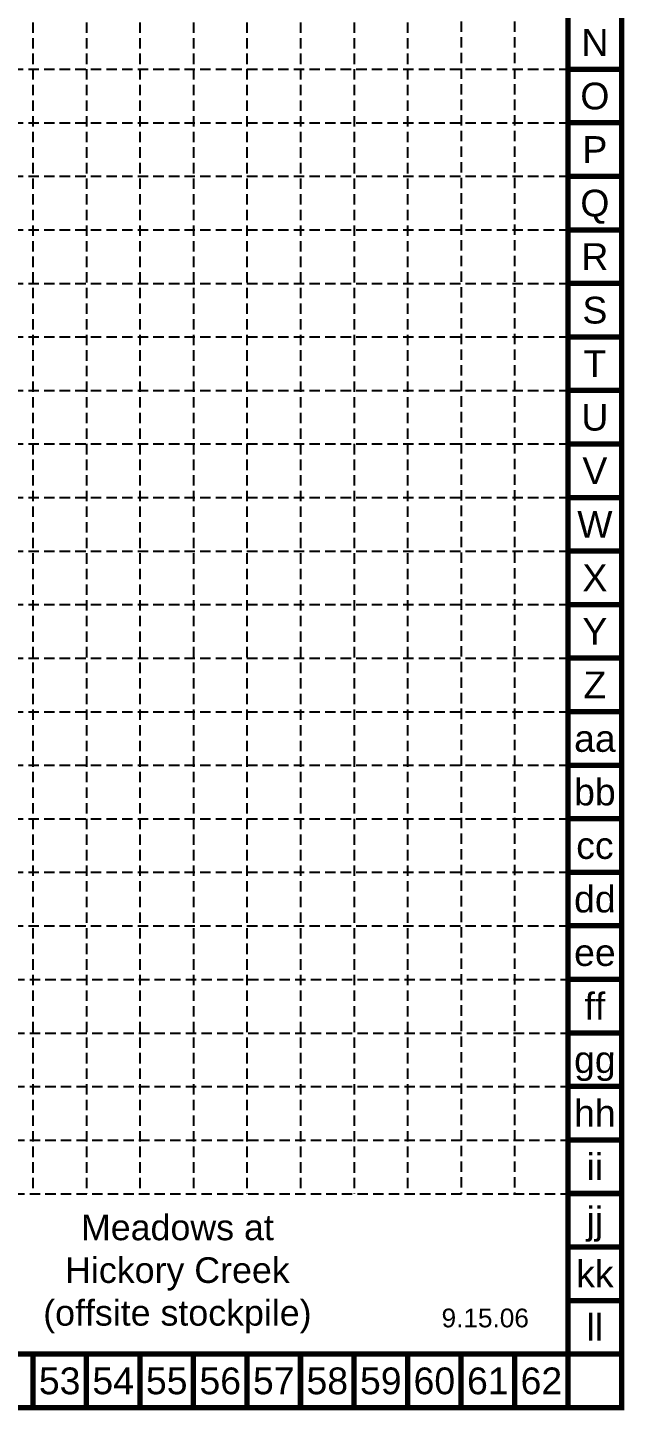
# Model space of a CAD drawing. Header units: inches. Extents: x 45655 to 51424, y 20024 to 23633.
# Drawn here: x 50420 to 51424, y 20024 to 22349 of the extents above; entities that cross this region are included whole.
import ezdxf
from ezdxf.enums import TextEntityAlignment as Align

# ---------------------------------------------------------------- set-up
doc = ezdxf.new("R2010")
doc.units = ezdxf.units.IN
doc.header["$MEASUREMENT"] = 0
doc.linetypes.add('HIDDEN', pattern=[0.375, 0.25, -0.125])
doc.layers.add('BASE', color=7, linetype='Continuous')
doc.layers.add('GRID', color=254, linetype='HIDDEN')
doc.styles.get("Standard").update_dxf_attribs({"font": 'ARIAL.TTF'})

msp = doc.modelspace()

# ---------------------------------------------------------------- linework, layer by layer
at = {"layer": 'BASE', "color": 9}
msp.add_line((51329.2, 23538.6), (51329.2, 20118.6), dxfattribs=at)
at = {"layer": 'BASE', "const_width": 9}
for points in [[(45659.2, 20028.6), (51419.2, 20028.6), (51419.2, 23628.6), (45659.2, 23628.6)], [(45749.2, 20118.6), (51329.2, 20118.6), (51329.2, 23538.6), (45749.2, 23538.6)]]:
    msp.add_lwpolyline(points, close=True, dxfattribs=at)
for points in [[(51419.2, 22278.6), (51329.2, 22278.6)], [(51419.2, 22188.6), (51329.2, 22188.6)], [(51419.2, 22098.6), (51329.2, 22098.6)], [(51419.2, 22008.6), (51329.2, 22008.6)], [(51419.2, 21918.6), (51329.2, 21918.6)], [(51419.2, 21828.6), (51329.2, 21828.6)], [(51419.2, 21738.6), (51329.2, 21738.6)], [(51419.2, 21648.6), (51329.2, 21648.6)], [(51419.2, 21558.6), (51329.2, 21558.6)], [(51419.2, 21468.6), (51329.2, 21468.6)], [(51419.2, 21378.6), (51329.2, 21378.6)], [(51419.2, 21288.6), (51329.2, 21288.6)], [(51419.2, 21198.6), (51329.2, 21198.6)], [(51419.2, 21108.6), (51329.2, 21108.6)], [(51419.2, 21018.6), (51329.2, 21018.6)], [(51419.2, 20928.6), (51329.2, 20928.6)], [(51419.2, 20838.6), (51329.2, 20838.6)], [(51419.2, 20748.6), (51329.2, 20748.6)], [(51419.2, 20658.6), (51329.2, 20658.6)], [(51419.2, 20568.6), (51329.2, 20568.6)], [(51419.2, 20478.6), (51329.2, 20478.6)], [(51419.2, 20388.6), (51329.2, 20388.6)], [(51419.2, 20298.6), (51329.2, 20298.6)], [(51419.2, 20208.6), (51329.2, 20208.6)], [(50429.2, 20028.6), (50429.2, 20118.6)], [(50519.2, 20028.6), (50519.2, 20118.6)], [(50609.2, 20028.6), (50609.2, 20118.6)], [(50699.2, 20028.6), (50699.2, 20118.6)], [(50789.2, 20028.6), (50789.2, 20118.6)], [(50879.2, 20028.6), (50879.2, 20118.6)], [(50969.2, 20028.6), (50969.2, 20118.6)], [(51059.2, 20028.6), (51059.2, 20118.6)], [(51149.2, 20028.6), (51149.2, 20118.6)], [(51239.2, 20028.6), (51239.2, 20118.6)], [(51419.2, 20118.6), (51329.2, 20118.6)], [(51329.2, 20028.6), (51329.2, 20118.6)]]:
    msp.add_lwpolyline(points, dxfattribs=at)
at = {"layer": 'GRID', "linetype": 'HIDDEN', "ltscale": 70}
for p, q in [((50429.2, 23538.6), (50429.2, 20388.2)), ((50519.2, 23538.6), (50519.2, 20388.2)), ((50609.2, 23538.6), (50609.2, 20388.2)), ((50699.2, 23538.6), (50699.2, 20388.2)), ((50789.2, 23538.6), (50789.2, 20388.2)), ((50879.2, 23538.6), (50879.2, 20388.2)), ((50969.2, 23538.6), (50969.2, 20388.2)), ((51059.2, 23538.6), (51059.2, 20388.2)), ((51149.1, 23540), (51149.1, 20388.2)), ((51239.1, 23540), (51239.1, 20388.2)), ((45749.2, 22278.6), (51329.2, 22278.6)), ((45749.2, 22188.6), (51329.2, 22188.6)), ((45749.2, 22098.6), (51329.2, 22098.6)), ((45749.2, 22008.6), (51329.2, 22008.6)), ((45749.2, 21918.6), (51329.2, 21918.6)), ((45749.2, 21828.6), (51329.2, 21828.6)), ((45749.2, 21738.6), (51329.2, 21738.6)), ((45749.2, 21648.6), (51329.2, 21648.6)), ((45749.2, 21558.6), (51329.2, 21558.6)), ((45749.2, 21468.6), (51329.2, 21468.6)), ((45749.2, 21378.6), (51329.2, 21378.6)), ((45749.2, 21288.6), (51329.2, 21288.6)), ((45749.2, 21198.6), (51329.2, 21198.6)), ((45749.2, 21108.6), (51329.2, 21108.6)), ((45749.2, 21018.6), (51329.2, 21018.6)), ((45749.2, 20928.6), (51329.2, 20928.6)), ((45749.2, 20838.6), (51329.2, 20838.6)), ((45751.3, 20748.2), (51331.3, 20748.2)), ((45751.3, 20658.2), (51331.3, 20658.2)), ((45751.3, 20568.2), (51331.3, 20568.2)), ((45751.3, 20478.2), (51331.3, 20478.2)), ((45751.3, 20388.2), (51331.3, 20388.2))]:
    msp.add_line(p, q, dxfattribs=at)

# ---------------------------------------------------------------- texts
at = {"insert": (50672.2, 20353.1), "char_height": 43.06, "width": 459.821, "attachment_point": 2}
msp.add_mtext('Meadows at Hickory Creek (offsite stockpile)', dxfattribs=at)
at = {"layer": 'BASE'}
for s, p in [('N', (51374.2, 22323.6)), ('O', (51374.2, 22233.6)), ('P', (51374.2, 22143.6)), ('Q', (51374.2, 22053.6)), ('R', (51374.2, 21963.6)), ('S', (51374.2, 21873.6)), ('T', (51374.2, 21783.6)), ('U', (51374.2, 21693.6)), ('V', (51374.2, 21603.6)), ('W', (51374.2, 21513.6)), ('X', (51374.2, 21423.6)), ('Y', (51374.2, 21333.6)), ('Z', (51374.2, 21243.6)), ('aa', (51374.2, 21153.6)), ('bb', (51374.2, 21063.6)), ('cc', (51374.2, 20973.6)), ('dd', (51374.2, 20883.6)), ('ee', (51374.2, 20793.6)), ('ff', (51374.2, 20703.6)), ('gg', (51374.2, 20613.6)), ('hh', (51374.2, 20523.6)), ('ii', (51374.2, 20433.6)), ('jj', (51374.2, 20343.6)), ('kk', (51374.2, 20253.6)), ('ll', (51374.2, 20163.6)), ('53', (50474.2, 20073.6)), ('54', (50564.2, 20073.6)), ('55', (50654.2, 20073.6)), ('56', (50744.2, 20073.6)), ('57', (50834.2, 20073.6)), ('58', (50924.2, 20073.6)), ('59', (51014.2, 20073.6)), ('60', (51104.2, 20073.6)), ('61', (51194.2, 20073.6)), ('62', (51284.2, 20073.6))]:
    msp.add_text(s, height=45, dxfattribs=at).set_placement(p, align=Align.MIDDLE_CENTER)
msp.add_text('9.15.06', height=31.5, dxfattribs=at).set_placement((51189.8, 20163.6), align=Align.CENTER)

doc.saveas('drawing.dxf')
